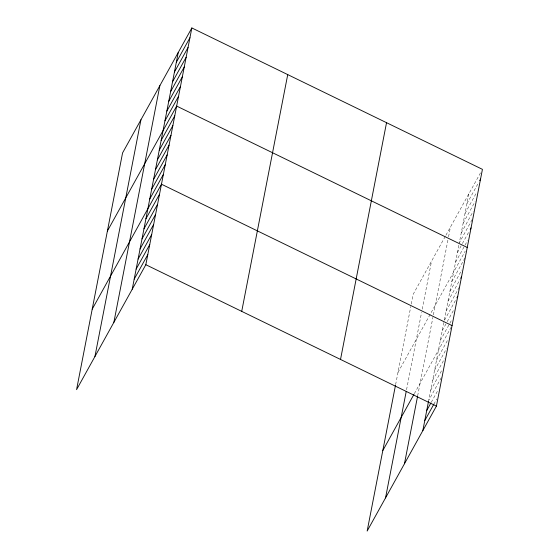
<?xml version="1.0" encoding="UTF-8"?>
<svg xmlns="http://www.w3.org/2000/svg" width="559" height="559" viewBox="0 0 559 559"><rect width="100%" height="100%" fill="white"/><g stroke="black" fill="none" stroke-linecap="round" stroke-linejoin="round"><path stroke-width="0.42" stroke-dasharray="2.79 2.1" d="M395.618 384.634L410.802 306.5M411.277 304.061L413.171 294.293L445.53 235.926M406.554 389.749L421.577 312.432M422.213 309.176L431.541 261.158M417.65 395.856L432.911 317.358M433.386 314.913L447.934 240.042M448.57 236.785L450.463 227.017M443.839 322.473L428.683 400.454L441.876 376.661M444.314 320.034L459.023 244.346M468.833 193.882L459.344 242.718L472.53 218.925M445.942 235.185L480.782 172.326M466.933 203.651L478.476 182.835M465.039 213.419L476.575 192.596M463.138 223.181L475.087 201.624M461.238 232.949L473.194 211.386M457.444 252.479L461.979 244.304M462.391 243.556L468.987 231.664M455.543 262.248L464.613 245.89M465.025 245.149L467.499 240.684M397.987 372.427L465.186 251.194M451.749 281.778L464.941 257.985M449.855 291.546L461.804 269.983M447.955 301.315L459.903 279.752M446.054 311.077L459.246 287.284M444.573 320.104L456.109 299.282M442.26 330.614L446.795 322.431M447.207 321.691L454.208 309.05M440.359 340.375L449.429 324.017M449.841 323.277L451.903 319.559M414.338 393.669L451.651 326.351M436.509 360.206L448.045 339.39M434.553 370.268L446.508 348.704M432.596 380.33L444.552 358.766M430.64 390.392L442.183 369.576M431.262 402.34L438.27 389.7M433.84 404.22L436.726 399.014"/><path stroke-width="0.84" d="M94.932 356.516L140.945 119.759M113.861 322.375L159.874 85.618M132.224 289.241L178.237 52.483M191.842 27.95L122.582 152.893L76.569 389.651L145.829 264.707L191.842 27.95L482.431 169.349L436.418 406.107L367.158 531.05L395.458 385.444M241.719 311.37L287.731 74.613M340.522 359.444L386.535 122.687M385.528 497.915L406.232 391.377M404.45 463.774L417.489 396.694M422.821 430.64L428.522 401.292M176.344 62.252L189.941 37.719M174.443 72.02L188.041 47.48M172.542 81.782L186.147 57.249M170.649 91.55L184.246 67.017M168.748 101.319L182.346 76.779M166.848 111.08L180.452 86.547M164.954 120.849L178.552 96.316M107.398 231.028L176.651 106.077L467.247 247.476M161.153 140.379L174.757 115.846M159.259 150.147L172.857 125.614M157.358 159.916L170.963 135.376M155.465 169.677L169.063 145.144M153.564 179.446L167.162 154.913M151.664 189.215L165.268 164.674M149.77 198.976L163.368 174.443M92.214 309.155L161.467 184.211L452.063 325.611M145.913 218.807L159.518 194.273M143.956 228.869L157.561 204.335M142 238.931L155.605 214.397M140.05 248.993L153.648 224.459M138.094 259.055L151.692 234.521M136.137 269.117L149.735 244.583M134.181 279.179L147.779 254.645M479.713 180.599L480.537 179.118M470.224 229.435L471.041 227.946M460.728 278.263L461.552 276.775M456.934 297.793L457.758 296.312M382.803 450.554L413.926 394.409M426.734 410.516L430.849 403.081M424.777 420.578L433.84 404.22M145.829 264.707L436.418 406.107"/></g></svg>
